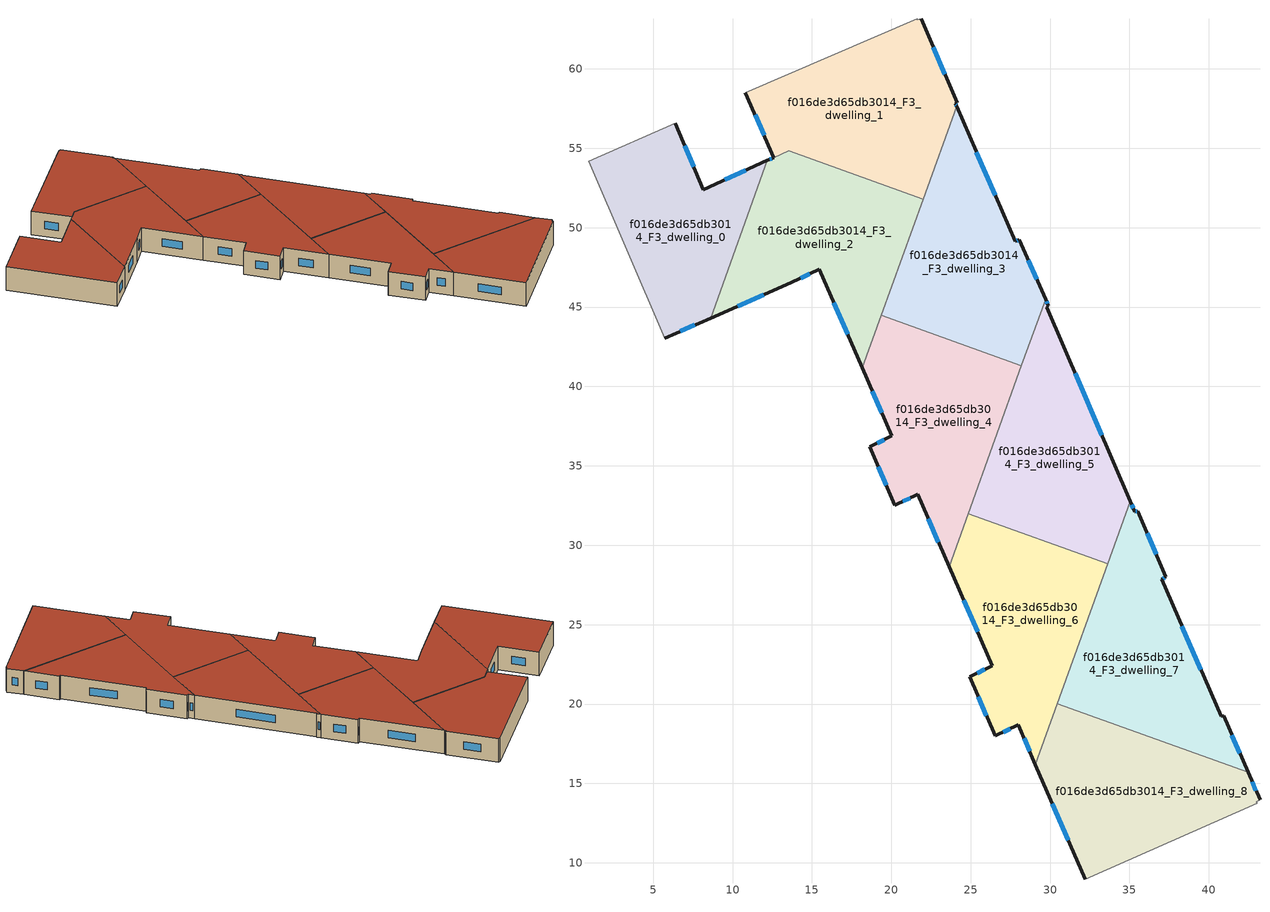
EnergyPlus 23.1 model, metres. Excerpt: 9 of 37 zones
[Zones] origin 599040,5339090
f016de3d65db3014_F3_dwelling_0
 floor to f016de3d65db3014_F2_dwelling_0 (EU_floor_Construction): 12.2,54.24 8.62,44.31 5.72,43.04 0.93,54.2 6.4,56.58 8.15,52.4 z9
 wall outside (EU_wall_Construction): 12.2,54.24 8.15,52.4 6.4,56.58 / 5.72,43.04 8.62,44.31 z9:12
 wall to f016de3d65db3014_F3_dwelling_2 (EU_wall_Construction): 8.62,44.31 12.2,54.24 z9:12
 wall adiabatic (EU_wall_Construction): 6.4,56.58 0.93,54.2 5.72,43.04 z9:12
 window (EU_Window_Construction): 7.55,53.82 6.99,55.16 / 10.82,53.61 9.52,53.03 / 6.71,43.47 7.63,43.88 z10.02:10.98
 roof outside (EU_roof_Construction): 8.62,44.31 12.2,54.24 8.15,52.4 6.4,56.58 0.93,54.2 5.72,43.04 z12
f016de3d65db3014_F3_dwelling_1
 floor to f016de3d65db3014_F2_dwelling_1 (EU_floor_Construction): 21.87,63.17 24.16,57.87 24.03,57.82 24.11,57.64 22,51.79 13.54,54.84 12.6,54.42 10.81,58.51 21.64,63.18 21.62,63.08 z9
 wall outside (EU_wall_Construction): 10.81,58.51 12.6,54.42 / 24.11,57.64 24.03,57.82 24.16,57.87 21.87,63.17 z9:12
 wall adiabatic (EU_wall_Construction): 21.64,63.18 10.81,58.51 / 21.64,63.18 21.62,63.08 / 21.87,63.17 21.62,63.08 z9:12
 wall to f016de3d65db3014_F3_dwelling_2 (EU_wall_Construction): 12.6,54.42 13.54,54.84 22,51.79 z9:12
 wall to f016de3d65db3014_F3_dwelling_3 (EU_wall_Construction): 22,51.79 24.11,57.64 z9:12
 window (EU_Window_Construction): 11.42,57.12 11.99,55.81 / 23.38,59.68 22.65,61.37 / 24.08,57.7 24.05,57.76 z10.02:10.98
 roof outside (EU_roof_Construction): 22,51.79 24.11,57.64 24.03,57.82 24.16,57.87 21.87,63.17 21.62,63.08 21.64,63.18 10.81,58.51 12.6,54.42 13.54,54.84 z12
f016de3d65db3014_F3_dwelling_2
 floor to f016de3d65db3014_F2_dwelling_2 (EU_floor_Construction): 22,51.79 18.17,41.17 15.46,47.39 13.68,46.53 8.62,44.31 12.2,54.24 13.54,54.84 z9
 wall outside (EU_wall_Construction): 8.62,44.31 13.68,46.53 15.46,47.39 18.17,41.17 / 12.6,54.42 12.2,54.24 z9:12
 wall to f016de3d65db3014_F3_dwelling_4 (EU_wall_Construction): 18.17,41.17 19.36,44.48 z9:12
 wall to f016de3d65db3014_F3_dwelling_3 (EU_wall_Construction): 19.36,44.48 22,51.79 z9:12
 window (EU_Window_Construction): 16.39,45.27 17.25,43.29 / 14.29,46.82 14.86,47.1 / 10.34,45.07 11.96,45.78 / 12.46,54.36 12.33,54.3 z10.02:10.98
 roof outside (EU_roof_Construction): 18.17,41.17 22,51.79 13.54,54.84 12.2,54.24 8.62,44.31 13.68,46.53 15.46,47.39 z12
f016de3d65db3014_F3_dwelling_3
 floor to f016de3d65db3014_F2_dwelling_3 (EU_floor_Construction): 24.11,57.64 27.81,49.15 28.07,49.23 29.71,45.5 28.2,41.29 19.36,44.48 z9
 wall outside (EU_wall_Construction): 29.71,45.5 28.07,49.23 27.81,49.15 24.11,57.64 z9:12
 wall to f016de3d65db3014_F3_dwelling_4 (EU_wall_Construction): 19.36,44.48 28.2,41.29 z9:12
 wall to f016de3d65db3014_F3_dwelling_5 (EU_wall_Construction): 28.2,41.29 29.71,45.5 z9:12
 window (EU_Window_Construction): 26.55,52.04 25.37,54.75 / 27.98,49.2 27.89,49.18 / 29.15,46.77 28.63,47.96 z10.02:10.98
 roof outside (EU_roof_Construction): 28.2,41.29 29.71,45.5 28.07,49.23 27.81,49.15 24.11,57.64 19.36,44.48 z12
f016de3d65db3014_F3_dwelling_4
 floor to f016de3d65db3014_F2_dwelling_4 (EU_floor_Construction): 28.2,41.29 23.64,28.66 21.67,33.2 20.23,32.53 18.64,36.19 20.04,36.89 18.17,41.17 19.36,44.48 z9
 wall outside (EU_wall_Construction): 18.17,41.17 20.04,36.89 18.64,36.19 20.23,32.53 21.67,33.2 23.64,28.66 z9:12
 wall to f016de3d65db3014_F3_dwelling_6 (EU_wall_Construction): 23.64,28.66 24.85,32 z9:12
 wall to f016de3d65db3014_F3_dwelling_5 (EU_wall_Construction): 24.85,32 28.2,41.29 z9:12
 window (EU_Window_Construction): 20.72,32.76 21.18,32.97 / 19.18,34.94 19.69,33.77 / 19.56,36.65 19.11,36.43 / 18.81,39.72 19.4,38.35 / 22.34,31.66 22.97,30.2 z10.02:10.98
 roof outside (EU_roof_Construction): 23.64,28.66 28.2,41.29 19.36,44.48 18.17,41.17 20.04,36.89 18.64,36.19 20.23,32.53 21.67,33.2 z12
f016de3d65db3014_F3_dwelling_5
 floor to f016de3d65db3014_F2_dwelling_5 (EU_floor_Construction): 29.9,45.08 29.8,45 35.06,32.78 33.63,28.83 24.85,32 29.71,45.5 z9
 wall outside (EU_wall_Construction): 35.06,32.78 29.8,45 29.9,45.08 29.71,45.5 z9:12
 wall to f016de3d65db3014_F3_dwelling_6 (EU_wall_Construction): 24.85,32 33.63,28.83 z9:12
 wall to f016de3d65db3014_F3_dwelling_7 (EU_wall_Construction): 33.63,28.83 35.06,32.78 z9:12
 window (EU_Window_Construction): 33.27,36.94 31.59,40.84 / 29.83,45.22 29.78,45.36 z10.02:10.98
 roof outside (EU_roof_Construction): 33.63,28.83 35.06,32.78 29.8,45 29.9,45.08 29.71,45.5 24.85,32 z12
f016de3d65db3014_F3_dwelling_6
 floor to f016de3d65db3014_F2_dwelling_6 (EU_floor_Construction): 33.63,28.83 29.07,16.18 27.99,18.68 26.54,17.99 24.93,21.71 26.36,22.41 23.64,28.66 24.85,32 z9
 wall outside (EU_wall_Construction): 23.64,28.66 26.36,22.41 24.93,21.71 26.54,17.99 27.99,18.68 29.07,16.18 z9:12
 wall to f016de3d65db3014_F3_dwelling_8 (EU_wall_Construction): 29.07,16.18 30.46,20.02 z9:12
 wall to f016de3d65db3014_F3_dwelling_7 (EU_wall_Construction): 30.46,20.02 33.63,28.83 z9:12
 window (EU_Window_Construction): 25.48,20.44 25.99,19.25 / 25.87,22.17 25.41,21.95 / 24.57,26.53 25.43,24.54 / 28.36,17.83 28.71,17.03 / 27.04,18.22 27.5,18.45 z10.02:10.98
 roof outside (EU_roof_Construction): 29.07,16.18 33.63,28.83 24.85,32 23.64,28.66 26.36,22.41 24.93,21.71 26.54,17.99 27.99,18.68 z12
f016de3d65db3014_F3_dwelling_7
 floor to f016de3d65db3014_F2_dwelling_7 (EU_floor_Construction): 35.51,32.15 37.29,28.01 37.02,27.85 40.78,19.22 40.93,19.25 42.47,15.69 30.46,20.02 35.06,32.78 35.35,32.12 z9
 wall outside (EU_wall_Construction): 42.47,15.69 40.93,19.25 40.78,19.22 37.02,27.85 37.29,28.01 35.51,32.15 35.35,32.12 35.06,32.78 z9:12
 wall to f016de3d65db3014_F3_dwelling_8 (EU_wall_Construction): 30.46,20.02 42.47,15.69 z9:12
 window (EU_Window_Construction): 35.25,32.34 35.16,32.56 / 35.45,32.14 35.4,32.13 / 36.69,29.42 36.12,30.74 / 37.11,27.9 37.2,27.96 / 39.5,22.15 38.3,24.91 / 41.95,16.9 41.45,18.04 z10.02:10.98
 roof outside (EU_roof_Construction): 42.47,15.69 40.93,19.25 40.78,19.22 37.02,27.85 37.29,28.01 35.51,32.15 35.35,32.12 35.06,32.78 30.46,20.02 z12
f016de3d65db3014_F3_dwelling_8
 floor to f016de3d65db3014_F2_dwelling_8 (EU_floor_Construction): 42.47,15.69 43.22,13.96 42.99,13.83 43.04,13.75 32.21,8.95 29.07,16.18 30.46,20.02 z9
 wall outside (EU_wall_Construction): 29.07,16.18 32.21,8.95 / 43.22,13.96 42.47,15.69 z9:12
 wall adiabatic (EU_wall_Construction): 32.21,8.95 43.04,13.75 42.99,13.83 43.22,13.96 z9:12
 window (EU_Window_Construction): 30.14,13.72 31.14,11.41 / 42.97,14.55 42.73,15.1 z10.02:10.98
 roof outside (EU_roof_Construction): 43.04,13.75 42.99,13.83 43.22,13.96 42.47,15.69 30.46,20.02 29.07,16.18 32.21,8.95 z12
[Building]
EU S2 Campaign: North Axis=0; Terrain=City; Solar Distribution=FullExterior
[Site:Location]
Vienna: Latitude=48; Longitude=16.5; Time Zone=1; Elevation=183
[SizingPeriod:WeatherFileDays]
AnnualSizingPeriod: Begin Month=1; Begin Day of Month=1; End Month=12; End Day of Month=31; Day of Week for Start Day=Monday; Use Weather File Daylight Saving Period=No; Use Weather File Rain and Snow Indicators=No
[MATERIAL]
EU_InternalMass_Material: Roughness=MediumRough; Thickness=0.1; Conductivity=1; Density=1800; Specific Heat=900; Thermal Absorptance=0.9; Solar Absorptance=0.7; Visible Absorptance=0.7
[MATERIAL:NOMASS] Roughness=MediumRough; Thermal Absorptance=0.9; Solar Absorptance=0.7; Visible Absorptance=0.7
Name | Thermal Resistance
EU_wall_NoMass | 0.942466
EU_roof_NoMass | 0.551687
EU_floor_NoMass | 0.66527
[WINDOWMATERIAL:SIMPLEGLAZINGSYSTEM]
EU_Window_SimpleGlazing: UFactor=2.03367; Solar Heat Gain Coefficient=0.65; Visible Transmittance=0.65
[CONSTRUCTION]
EU_wall_Construction: EU_wall_NoMass
EU_roof_Construction: EU_roof_NoMass
EU_floor_Construction: EU_floor_NoMass
EU_Window_Construction: EU_Window_SimpleGlazing
EU_InternalMass_Construction: EU_InternalMass_Material
[ZONE] Type=1; Multiplier=1; Ceiling Height=autocalculate; Floor Area=autocalculate; Part of Total Floor Area=Yes
Name | Volume
f016de3d65db3014_F3_dwelling_0 | 234.965
f016de3d65db3014_F3_dwelling_1 | 270.497
f016de3d65db3014_F3_dwelling_2 | 267.328
f016de3d65db3014_F3_dwelling_3 | 257.611
f016de3d65db3014_F3_dwelling_4 | 257.62
f016de3d65db3014_F3_dwelling_5 | 257.629
f016de3d65db3014_F3_dwelling_6 | 257.593
f016de3d65db3014_F3_dwelling_7 | 257.618
f016de3d65db3014_F3_dwelling_8 | 257.637
[INTERNALMASS] Construction=EU_InternalMass_Construction
Name | Zone or ZoneList | Surface Area
f016de3d65db3014_F3_dwelling_0_EU_InternalMass | f016de3d65db3014_F3_dwelling_0 | 78.3221
f016de3d65db3014_F3_dwelling_1_EU_InternalMass | f016de3d65db3014_F3_dwelling_1 | 90.162
f016de3d65db3014_F3_dwelling_2_EU_InternalMass | f016de3d65db3014_F3_dwelling_2 | 89.1333
f016de3d65db3014_F3_dwelling_3_EU_InternalMass | f016de3d65db3014_F3_dwelling_3 | 85.87
f016de3d65db3014_F3_dwelling_4_EU_InternalMass | f016de3d65db3014_F3_dwelling_4 | 85.8739
f016de3d65db3014_F3_dwelling_5_EU_InternalMass | f016de3d65db3014_F3_dwelling_5 | 85.8748
f016de3d65db3014_F3_dwelling_6_EU_InternalMass | f016de3d65db3014_F3_dwelling_6 | 85.8647
f016de3d65db3014_F3_dwelling_7_EU_InternalMass | f016de3d65db3014_F3_dwelling_7 | 85.8728
f016de3d65db3014_F3_dwelling_8_EU_InternalMass | f016de3d65db3014_F3_dwelling_8 | 85.8794
[OTHEREQUIPMENT] Fuel Type=Electricity; Design Level Calculation Method=Watts/Area; Power per Zone Floor Area=1; Fraction Latent=0; Fraction Radiant=0; Fraction Lost=0; Carbon Dioxide Generation Rate=0; EndUse Subcategory=EU_Step8_InternalGains
Name | Zone or ZoneList or Space or SpaceList | Schedule
EU_Step8_InternalGain_f016de3d65db3014_F3_dwelling_0_f000 | f016de3d65db3014_F3_dwelling_0 | EU_Step8_GainSchedule_f016de3d65db3014_F3_dwelling_0_f000
EU_Step8_InternalGain_f016de3d65db3014_F3_dwelling_1_f000 | f016de3d65db3014_F3_dwelling_1 | EU_Step8_GainSchedule_f016de3d65db3014_F3_dwelling_1_f000
EU_Step8_InternalGain_f016de3d65db3014_F3_dwelling_2_f000 | f016de3d65db3014_F3_dwelling_2 | EU_Step8_GainSchedule_f016de3d65db3014_F3_dwelling_2_f000
EU_Step8_InternalGain_f016de3d65db3014_F3_dwelling_3_f000 | f016de3d65db3014_F3_dwelling_3 | EU_Step8_GainSchedule_f016de3d65db3014_F3_dwelling_3_f000
EU_Step8_InternalGain_f016de3d65db3014_F3_dwelling_4_f000 | f016de3d65db3014_F3_dwelling_4 | EU_Step8_GainSchedule_f016de3d65db3014_F3_dwelling_4_f000
EU_Step8_InternalGain_f016de3d65db3014_F3_dwelling_5_f000 | f016de3d65db3014_F3_dwelling_5 | EU_Step8_GainSchedule_f016de3d65db3014_F3_dwelling_5_f000
EU_Step8_InternalGain_f016de3d65db3014_F3_dwelling_6_f000 | f016de3d65db3014_F3_dwelling_6 | EU_Step8_GainSchedule_f016de3d65db3014_F3_dwelling_6_f000
EU_Step8_InternalGain_f016de3d65db3014_F3_dwelling_7_f000 | f016de3d65db3014_F3_dwelling_7 | EU_Step8_GainSchedule_f016de3d65db3014_F3_dwelling_7_f000
EU_Step8_InternalGain_f016de3d65db3014_F3_dwelling_8_f000 | f016de3d65db3014_F3_dwelling_8 | EU_Step8_GainSchedule_f016de3d65db3014_F3_dwelling_8_f000
[ZONEVENTILATION:DESIGNFLOWRATE] Schedule=EU_AlwaysOn; Design Flow Rate Calculation Method=AirChanges/Hour; Air Changes per Hour=0.530523; Ventilation Type=Natural; Fan Pressure Rise=0; Fan Total Efficiency=1; Constant Term Coefficient=1; Temperature Term Coefficient=0; Velocity Term Coefficient=0; Velocity Squared Term Coefficient=0; Minimum Indoor Temperature=-100; Maximum Indoor Temperature=100; Delta Temperature=-100; Minimum Outdoor Temperature=-100; Maximum Outdoor Temperature=100; Maximum Wind Speed=40
Name | Zone or ZoneList or Space or SpaceList
EU_ConstantAir_f016de3d65db3014_F3_dwelling_0 | f016de3d65db3014_F3_dwelling_0
EU_ConstantAir_f016de3d65db3014_F3_dwelling_1 | f016de3d65db3014_F3_dwelling_1
EU_ConstantAir_f016de3d65db3014_F3_dwelling_2 | f016de3d65db3014_F3_dwelling_2
EU_ConstantAir_f016de3d65db3014_F3_dwelling_3 | f016de3d65db3014_F3_dwelling_3
EU_ConstantAir_f016de3d65db3014_F3_dwelling_4 | f016de3d65db3014_F3_dwelling_4
EU_ConstantAir_f016de3d65db3014_F3_dwelling_5 | f016de3d65db3014_F3_dwelling_5
EU_ConstantAir_f016de3d65db3014_F3_dwelling_6 | f016de3d65db3014_F3_dwelling_6
EU_ConstantAir_f016de3d65db3014_F3_dwelling_7 | f016de3d65db3014_F3_dwelling_7
EU_ConstantAir_f016de3d65db3014_F3_dwelling_8 | f016de3d65db3014_F3_dwelling_8
[HVACTEMPLATE:THERMOSTAT] Constant Heating Setpoint=20; Constant Cooling Setpoint=50
EU_HeatOnly_f016de3d65db3014_F1_dwelling_4; EU_HeatOnly_f016de3d65db3014_F1_dwelling_5; EU_HeatOnly_f016de3d65db3014_F1_dwelling_6; EU_HeatOnly_f016de3d65db3014_F1_dwelling_7; EU_HeatOnly_f016de3d65db3014_F1_dwelling_8; EU_HeatOnly_f016de3d65db3014_F2_dwelling_0; EU_HeatOnly_f016de3d65db3014_F2_dwelling_1; EU_HeatOnly_f016de3d65db3014_F2_dwelling_2; EU_HeatOnly_f016de3d65db3014_F2_dwelling_3; EU_HeatOnly_f016de3d65db3014_F2_dwelling_4; EU_HeatOnly_f016de3d65db3014_F2_dwelling_5; EU_HeatOnly_f016de3d65db3014_F2_dwelling_6; EU_HeatOnly_f016de3d65db3014_F2_dwelling_7; EU_HeatOnly_f016de3d65db3014_F2_dwelling_8; EU_HeatOnly_f016de3d65db3014_F3_dwelling_0; EU_HeatOnly_f016de3d65db3014_F3_dwelling_1; EU_HeatOnly_f016de3d65db3014_F3_dwelling_2; EU_HeatOnly_f016de3d65db3014_F3_dwelling_3; EU_HeatOnly_f016de3d65db3014_F3_dwelling_4; EU_HeatOnly_f016de3d65db3014_F3_dwelling_5; EU_HeatOnly_f016de3d65db3014_F3_dwelling_6; EU_HeatOnly_f016de3d65db3014_F3_dwelling_7; EU_HeatOnly_f016de3d65db3014_F3_dwelling_8
[HVACTEMPLATE:ZONE:IDEALLOADSAIRSYSTEM] System Availability Schedule=EU_AlwaysOn; Maximum Heating Supply Air Temperature=50; Minimum Cooling Supply Air Temperature=13; Maximum Heating Supply Air Humidity Ratio=0.0156; Minimum Cooling Supply Air Humidity Ratio=0.0077; Heating Limit=NoLimit; Cooling Limit=NoLimit; Heating Availability Schedule=EU_AlwaysOn; Cooling Availability Schedule=EU_CoolingOff; Dehumidification Control Type=ConstantSensibleHeatRatio; Cooling Sensible Heat Ratio=0.7; Dehumidification Setpoint=60; Humidification Control Type=None; Humidification Setpoint=30; Outdoor Air Method=None; Outdoor Air Flow Rate per Person=0.00944; Outdoor Air Flow Rate per Zone Floor Area=0; Outdoor Air Flow Rate per Zone=0; Demand Controlled Ventilation Type=None; Outdoor Air Economizer Type=NoEconomizer; Heat Recovery Type=None; Sensible Heat Recovery Effectiveness=0.7; Latent Heat Recovery Effectiveness=0.65
Name | Template Thermostat
f016de3d65db3014_F3_dwelling_0 | EU_HeatOnly_f016de3d65db3014_F3_dwelling_0
f016de3d65db3014_F3_dwelling_1 | EU_HeatOnly_f016de3d65db3014_F3_dwelling_1
f016de3d65db3014_F3_dwelling_2 | EU_HeatOnly_f016de3d65db3014_F3_dwelling_2
f016de3d65db3014_F3_dwelling_3 | EU_HeatOnly_f016de3d65db3014_F3_dwelling_3
f016de3d65db3014_F3_dwelling_4 | EU_HeatOnly_f016de3d65db3014_F3_dwelling_4
f016de3d65db3014_F3_dwelling_5 | EU_HeatOnly_f016de3d65db3014_F3_dwelling_5
f016de3d65db3014_F3_dwelling_6 | EU_HeatOnly_f016de3d65db3014_F3_dwelling_6
f016de3d65db3014_F3_dwelling_7 | EU_HeatOnly_f016de3d65db3014_F3_dwelling_7
f016de3d65db3014_F3_dwelling_8 | EU_HeatOnly_f016de3d65db3014_F3_dwelling_8
[SIZING:ZONE] Zone Cooling Design Supply Air Temperature Input Method=SupplyAirTemperature; Zone Cooling Design Supply Air Temperature=13; Zone Heating Design Supply Air Temperature Input Method=SupplyAirTemperature; Zone Heating Design Supply Air Temperature=50; Zone Cooling Design Supply Air Humidity Ratio=0.008; Zone Heating Design Supply Air Humidity Ratio=0.008; Cooling Design Air Flow Method=DesignDay; Cooling Design Air Flow Rate=0; Cooling Minimum Air Flow per Zone Floor Area=0.000762; Cooling Minimum Air Flow=0; Cooling Minimum Air Flow Fraction=0.2; Heating Design Air Flow Method=DesignDay; Heating Design Air Flow Rate=0; Heating Maximum Air Flow per Zone Floor Area=0.002032; Heating Maximum Air Flow=0.141576; Heating Maximum Air Flow Fraction=0.3; Account for Dedicated Outdoor Air System=No; Dedicated Outdoor Air System Control Strategy=NeutralSupplyAir; Dedicated Outdoor Air Low Setpoint Temperature for Design=autosize; Dedicated Outdoor Air High Setpoint Temperature for Design=autosize; Zone Load Sizing Method=Sensible Load Only No Latent Load; Zone Latent Cooling Design Supply Air Humidity Ratio Input Method=HumidityRatioDifference; Zone Cooling Design Supply Air Humidity Ratio Difference=0.005; Zone Latent Heating Design Supply Air Humidity Ratio Input Method=HumidityRatioDifference; Zone Humidification Design Supply Air Humidity Ratio Difference=0.005
f016de3d65db3014_F3_dwelling_0; f016de3d65db3014_F3_dwelling_1; f016de3d65db3014_F3_dwelling_2; f016de3d65db3014_F3_dwelling_3; f016de3d65db3014_F3_dwelling_4; f016de3d65db3014_F3_dwelling_5; f016de3d65db3014_F3_dwelling_6; f016de3d65db3014_F3_dwelling_7; f016de3d65db3014_F3_dwelling_8
[SCHEDULE:CONSTANT]
Name | Hourly Value
EU_AlwaysOn | 1
EU_CoolingOff | 0
[SCHEDULE:FILE] Column Number=1; Rows to Skip at Top=0; Number of Hours of Data=8760; Column Separator=Comma; Interpolate to Timestep=No; Minutes per Item=60; Adjust Schedule for Daylight Savings=Yes
Name | File
EU_Step8_GainSchedule_f016de3d65db3014_F3_dwelling_0_f000 | ../../schedules/f016de3d65db3014/f016de3d65db3014_F3_dwelling_0_f000_gain.csv
EU_Step8_GainSchedule_f016de3d65db3014_F3_dwelling_1_f000 | ../../schedules/f016de3d65db3014/f016de3d65db3014_F3_dwelling_1_f000_gain.csv
EU_Step8_GainSchedule_f016de3d65db3014_F3_dwelling_2_f000 | ../../schedules/f016de3d65db3014/f016de3d65db3014_F3_dwelling_2_f000_gain.csv
EU_Step8_GainSchedule_f016de3d65db3014_F3_dwelling_3_f000 | ../../schedules/f016de3d65db3014/f016de3d65db3014_F3_dwelling_3_f000_gain.csv
EU_Step8_GainSchedule_f016de3d65db3014_F3_dwelling_4_f000 | ../../schedules/f016de3d65db3014/f016de3d65db3014_F3_dwelling_4_f000_gain.csv
EU_Step8_GainSchedule_f016de3d65db3014_F3_dwelling_5_f000 | ../../schedules/f016de3d65db3014/f016de3d65db3014_F3_dwelling_5_f000_gain.csv
EU_Step8_GainSchedule_f016de3d65db3014_F3_dwelling_6_f000 | ../../schedules/f016de3d65db3014/f016de3d65db3014_F3_dwelling_6_f000_gain.csv
EU_Step8_GainSchedule_f016de3d65db3014_F3_dwelling_7_f000 | ../../schedules/f016de3d65db3014/f016de3d65db3014_F3_dwelling_7_f000_gain.csv
EU_Step8_GainSchedule_f016de3d65db3014_F3_dwelling_8_f000 | ../../schedules/f016de3d65db3014/f016de3d65db3014_F3_dwelling_8_f000_gain.csv
